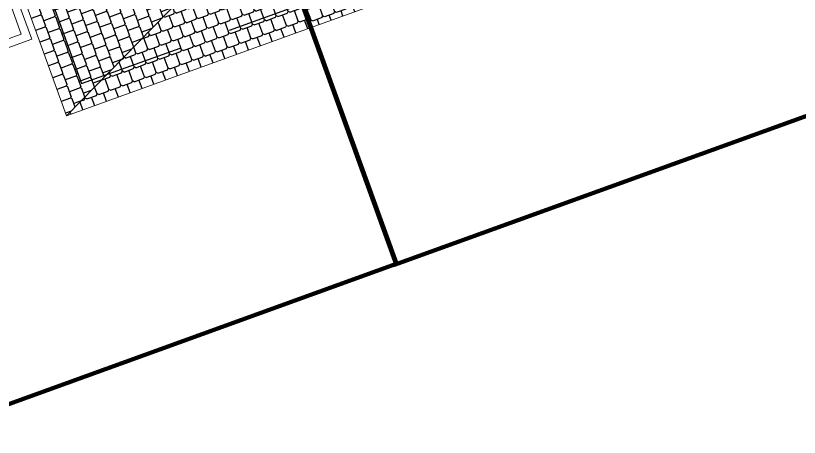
# Model space of a CAD drawing. Header units: metres. Extents: x 568332 to 569219, y 2065964 to 2066430.
# Drawn here: x 568587.91 to 568597.25, y 2066333.66 to 2066338.69 of the extents above; entities that cross this region are included whole.
import ezdxf

# ---------------------------------------------------------------- set-up
doc = ezdxf.new("R2010")
doc.units = ezdxf.units.M
doc.linetypes.add('HIDDEN', pattern=[0.375, 0.25, -0.125])
doc.layers.get('DEFPOINTS').update_dxf_attribs({"linetype": 'CONTINUOUS'})
doc.layers.add('-LINE1', color=7, linetype='CONTINUOUS', lineweight=18)
for name, color, linetype in [('13. NET HATCH', 252, 'CONTINUOUS'), ('LoLK', 6, 'CONTINUOUS'), ('TIMDUONG', 1, 'CONTINUOUS')]:
    doc.layers.add(name, color=color, linetype=linetype)

# ---------------------------------------------------------------- blocks, each defined once
blk = doc.blocks.new('M3-T3.3')
at = {"layer": '13. NET HATCH'}
h = blk.add_hatch(dxfattribs=at)
h.set_pattern_fill('MAIGO-12', color=256, scale=0.3, angle=19.88429576877256)
h.set_pattern_definition([(19.88429576877256, (568394.9750632086, 2066235.547670454), (0.01951033198551706, 0.1665663439768518), [0.12, -0.03, 0.12, -0.03]), (109.8842957687726, (568394.9558556606, 2066235.556674348), (-0.1215468759901712, 0.1155480719745247), [0.135, -0.165]), (64.88429576877257, (568394.9468517669, 2066235.5374668), (0.01951033198588824, 0.1665663439800207), [0.02121320343600001, -0.4030508652000001]), (154.8842957687725, (568394.9750632086, 2066235.547670454), (-0.1215468759924836, 0.115548071976723), [0.021213203436, -0.4030508652])])
h.paths.add_polyline_path([(568608.3595453113, 2066344.671532987), (568605.4443600163, 2066343.617154282), (568607.8494543405, 2066346.081672367)])
at = {"layer": '-LINE1'}
blk.add_lwpolyline([(568605.4443600163, 2066343.617154282), (568608.3595487258, 2066344.671534222), (568607.8495150162, 2066346.081694312), (568604.9343263067, 2066345.027314372)], close=True, dxfattribs=at)
blk.add_lwpolyline([(568608.3595453113, 2066344.671532987), (568605.4443600163, 2066343.617154282), (568607.8494543405, 2066346.081672367), (568607.8494543405, 2066346.081672367), (568608.3595487258, 2066344.671534222)], dxfattribs=at)
at = {"layer": 'TIMDUONG', "color": 1, "linetype": 'HIDDEN', "ltscale": 10, "const_width": 0.05}
blk.add_lwpolyline([(568593.6037453394, 2066359.007782663), (568602.0671453066, 2066362.068899052), (568609.3867960966, 2066341.853242537), (568600.9163472741, 2066338.789611338)], close=True, dxfattribs=at)
blk = doc.blocks.new('M2-T3.4')
at = {"layer": '13. NET HATCH'}
h = blk.add_hatch(dxfattribs=at)
h.set_pattern_fill('MAIGO-12', color=256, scale=0.3, angle=109.8828506918081)
h.set_pattern_definition([(109.8828506918081, (568377.9302227545, 2066229.485697448), (-0.1665658518469434, 0.01951453300753326), [0.12, -0.03, 0.12, -0.03]), (199.8828506918081, (568377.9212183765, 2066229.466490127), (-0.1155511375141926, -0.1215439616730347), [0.135, -0.165]), (154.8828506918081, (568377.9404256974, 2066229.457485749), (-0.1665658518501123, 0.01951453300790453), [0.021213203436, -0.4030508652000001]), (244.882850691808, (568377.9302227545, 2066229.485697448), (-0.115551137516391, -0.1215439616753471), [0.021213203436, -0.4030508652000001])])
h.paths.add_polyline_path([(568590.9221460863, 2066339.960123439), (568588.006842461, 2066338.906250961), (568588.5169896042, 2066337.495666014)])
h = blk.add_hatch(dxfattribs=at)
h.set_pattern_fill('MAIGO-12', color=256, scale=0.3, angle=19.88285069180808)
h.set_pattern_definition([(19.88285069180808, (568378.04546668, 2066229.431671179), (0.01951453300753325, 0.1665658518469434), [0.12, -0.03, 0.12, -0.03]), (109.8828506918081, (568378.0262593591, 2066229.440675558), (-0.1215439616730347, 0.1155511375141926), [0.135, -0.165]), (64.88285069180809, (568378.0172549811, 2066229.421468236), (0.01951453300790452, 0.1665658518501123), [0.02121320343600001, -0.4030508652000001]), (154.8828506918081, (568378.04546668, 2066229.431671179), (-0.1215439616753471, 0.115551137516391), [0.021213203436, -0.4030508652000001])])
h.paths.add_polyline_path([(568591.4322014912, 2066338.549971194), (568588.5169896042, 2066337.495666014), (568590.9221460863, 2066339.960123439)])
at = {"layer": '-LINE1'}
for points in [[(568590.9221460863, 2066339.960123439), (568588.006842461, 2066338.906250961), (568588.5169896042, 2066337.495666014), (568590.9221460863, 2066339.960123439)], [(568591.4322014912, 2066338.549971194), (568588.5169896042, 2066337.495666014), (568590.9221460863, 2066339.960123439), (568590.9221460863, 2066339.960123439), (568591.4322049057, 2066338.549972429)], [(568587.9339890477, 2066338.880205632), (568588.1040457167, 2066338.409989576), (568585.7530555628, 2066337.559786484), (568585.5830141363, 2066338.029960393)], [(568587.8399500512, 2066338.846195822), (568587.9759963009, 2066338.470020449), (568585.8130853594, 2066337.687833603), (568585.6770531327, 2066338.063970202)]]:
    blk.add_lwpolyline(points, dxfattribs=at)
blk.add_lwpolyline([(568588.5169896042, 2066337.495666014), (568591.4322049057, 2066338.549972429), (568590.9222067625, 2066339.960145383), (568588.006991461, 2066338.905838968)], close=True, dxfattribs=at)
at = {"layer": 'DEFPOINTS', "linetype": 'HIDDEN', "ltscale": 5}
blk.add_lwpolyline([(568588.697077165, 2066337.879812432), (568591.3301690657, 2066338.8320871), (568590.922051351, 2066339.960555058), (568588.2889594503, 2066339.00828039)], close=True, dxfattribs=at)
at = {"layer": 'TIMDUONG', "color": 1, "linetype": 'HIDDEN', "ltscale": 10, "const_width": 0.05}
blk.add_lwpolyline([(568585.140864188, 2066355.946537791), (568574.7965445638, 2066352.205541732), (568580.4083197439, 2066336.688971124), (568586.8107224401, 2066333.687823556), (568592.4516101531, 2066335.732052325)], close=True, dxfattribs=at)

msp = doc.modelspace()

# ---------------------------------------------------------------- block references
at = {"layer": 'LoLK', "xscale": -1, "rotation": 39.76534617251417}
msp.add_blockref('M3-T3.3', (2327390.76896625, 841707.7234019606), dxfattribs=at)

# ---------------------------------------------------------------- next in the draw order: block references
at = {"layer": 'LoLK'}
msp.add_blockref('M2-T3.4', (0, 0), dxfattribs=at)

doc.saveas('drawing.dxf')
